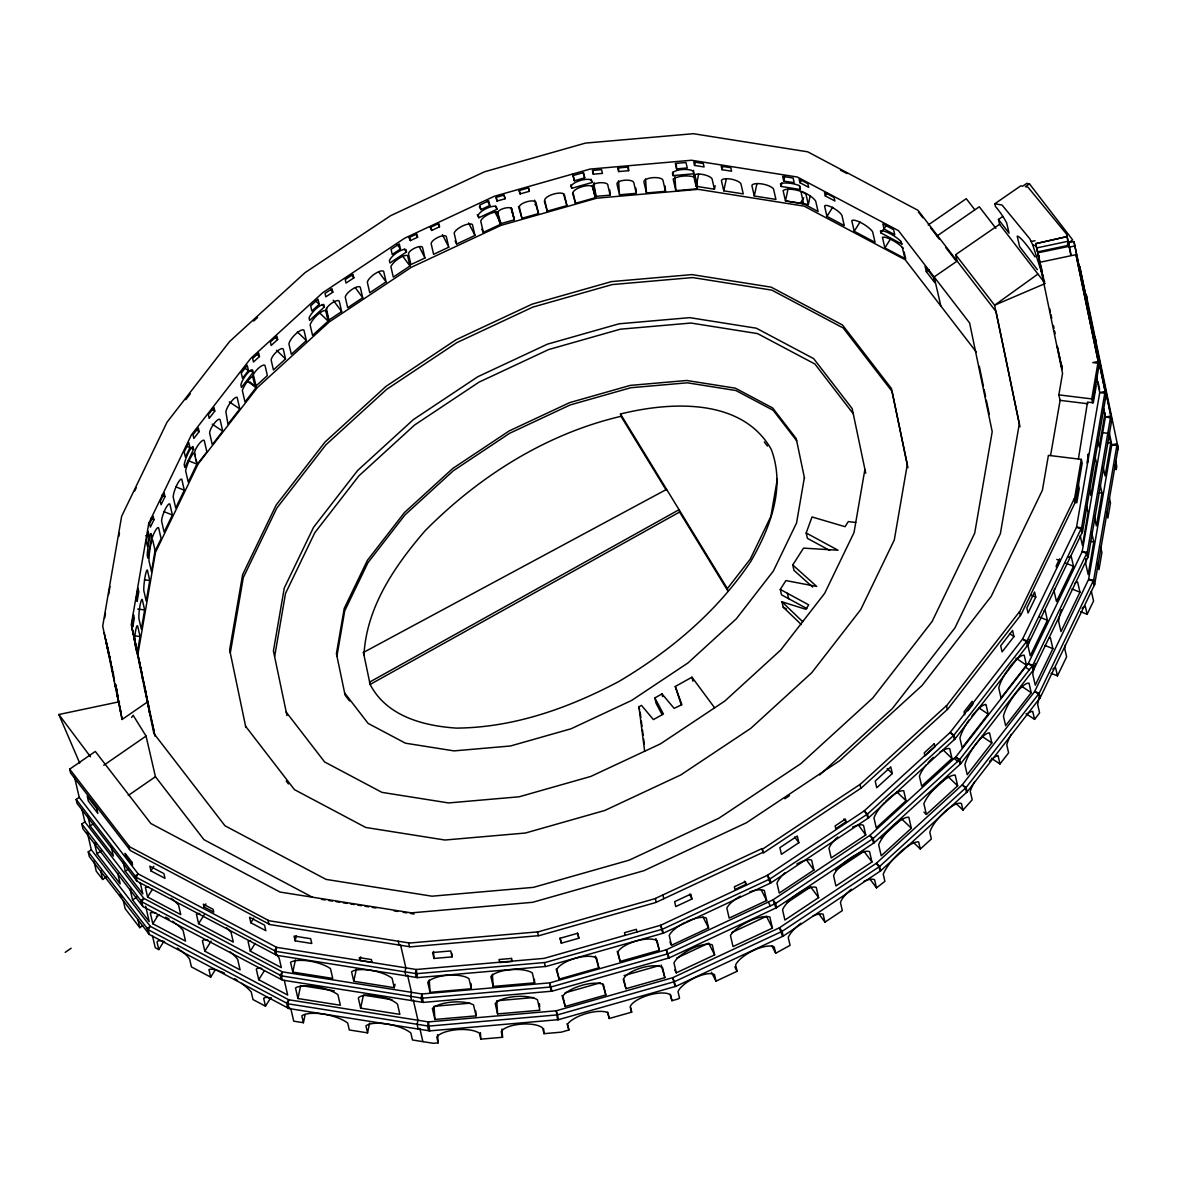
<?xml version="1.0" encoding="UTF-8"?>
<svg xmlns="http://www.w3.org/2000/svg" width="1177" height="1177" viewBox="0 0 1177 1177"><rect width="100%" height="100%" fill="white"/><g stroke="black" fill="none" stroke-linecap="round" stroke-linejoin="round"><path stroke-width="1.5" d="M134.575 640.582L134.664 638.537A9.225 1.236 -83 0 1 136.091 628.518A9.225 1.236 -83 0 1 137.709 626.296L140.078 636.522L137.12 653.603M104.576 618.366L105.459 613.202M108.593 594.591L109.976 586.573M118.862 536.388L119.466 532.946M149.244 536.153L147.463 546.466L146.316 541.494L148.096 531.195L149.244 536.153L145.771 535.726M144.653 609.936L141.343 629.195L138.945 618.837A10.608 1.412 -83 0 1 139.901 606.155A10.608 1.412 -83 0 1 142.27 599.579L144.653 609.936L137.724 609.083M149.773 580.496L146.213 601.094L143.785 590.56A11.932 1.589 -83 0 1 144.933 577.539A11.932 1.589 -83 0 1 147.346 569.962L149.773 580.496L144.565 579.849M137.974 653.868L155.482 552.351L198.074 464.032L257.41 387.527L329.398 321.821L411.303 267.311L500.916 225.395L596.739 198.177L698.196 189.335L804.141 206.137L905.187 259.734L976.322 352.055M230.324 652.838L243.301 577.583L276.86 508.023L325.794 444.921L386.747 389.278L456.735 342.713L532.784 307.123L612.172 284.584L692.65 277.566L771.832 290.13L843.159 327.956L892.092 391.455L907.953 467.74M274.668 656.339L285.511 593.443L314.803 532.695L358.853 475.905L414.628 424.985L479.024 382.142L548.688 349.54L620.338 329.192L690.973 323.042L757.561 333.606L814.911 364.017L853.413 413.98M336.96 655.972L344.743 610.76L367.96 562.65L404.991 514.893L453.336 470.756L509.7 433.254L570.227 404.932L630.813 387.733L687.309 382.805L735.875 390.514L773.201 410.302L796.741 440.845M777.35 478.921L770.891 516.379L750.337 558.972L727.357 588.618L727.886 590.942L679.6 512.039L679.055 509.7L369.593 682.116L370.122 684.455C386.674 716.234 423.205 725.856 456.367 728.107C513.849 727.636 568.682 708.113 618.955 681.439C670.61 650.822 717.293 611.496 750.882 561.311C770.185 527.664 785.853 487.69 771.185 449.246C741.79 397.576 670.302 401.637 620.485 413.995L621.015 416.32L666.211 490.162M804.347 477.73L796.564 522.941L773.348 571.051L736.316 618.808L687.971 662.945L631.608 700.447L571.08 728.769L510.494 745.983L453.998 750.897L405.432 743.187L368.107 723.399L344.567 692.856M864.86 469.623L854.016 532.534L824.709 593.282L780.66 650.072L724.885 700.992L660.503 743.835L590.839 776.423L519.175 796.785L448.555 802.935L381.951 792.371L324.602 761.946L286.114 711.997M1050.59 455.499L1060.109 400.357L1058.844 394.883L1062.551 373.33L1039.482 262.368L1075.999 254.659L1099.068 365.282L1092.624 402.725L1087.533 402.093L1078.412 458.912M1081.31 459.383L1074.689 497.797L1020.135 610.892L947.088 705.082L860.608 784.029L762.402 849.235L763.284 853.06L861.49 787.84L947.971 708.892L1021.018 614.718L1075.572 501.623L1082.193 463.208L1081.31 459.383L1048.413 455.352L1042.395 490.235L991.24 596.298L922.062 685.485L839.628 760.725L746.453 822.738L643.996 870.671L532.622 902.303L411.317 912.866L280.038 892.063L150.862 823.532L95.308 751.441L69.708 769.14L70.576 772.951L130.382 850.559L269.901 924.563L410.479 946.852L539.125 935.641L655.633 902.553L762.931 852.354L762.049 848.543L654.75 898.742L538.242 931.831L409.596 943.027L269.018 920.738L129.499 846.734L69.708 769.14M1092.624 402.725L1091.741 398.9L1098.185 361.457L1075.999 254.659M1093.286 402.902L1096.037 386.895L1095.36 383.937M74.372 776.408L79.212 797.344L76.152 799.463L77.064 803.42L137.018 881.205L276.727 955.312L417.482 977.631L546.26 966.42L663.548 933.111L770.92 882.868L868.449 817.971L954.93 739.024L1027.977 644.849L1082.516 531.754L1106.027 395.413L1073.954 241.594L1068.569 242.727L1071.158 255.174M82.096 809.864L84.862 821.855L81.802 823.974L82.905 828.755L142.858 906.54L282.436 980.088L423.205 1002.407L551.984 991.196L669.272 957.872L776.629 907.644L874.158 842.747L960.638 763.799L1033.7 669.61L1088.239 556.515L1111.75 420.174L1079.706 266.473L1111.75 420.174M1100.098 484.659L1102.04 493.104L1096.39 525.869L1094.051 515.717M1108.734 434.136L1110.794 443.052L1105.129 475.935L1103.07 467.004M1091.491 531.872L1093.816 541.92L1088.181 574.567L1085.871 564.519A18.008 2.398 -83 0 1 1085.797 558.737M91.306 849.765L150.303 926.328L288.762 999.773L428.399 1021.916L556.25 1010.778L672.758 977.675L779.454 927.77L876.35 863.285L962.227 784.897L1034.657 691.517L1088.593 579.422L1111.794 444.832L1117.179 443.7L1093.668 580.04L1039.173 693.312L966.111 787.501L879.631 866.449L782.102 931.345L674.745 981.574L557.457 1014.883L428.663 1026.109L287.909 1003.79L148.199 929.683L88.246 851.883L91.306 849.765L87.201 831.977M88.246 851.883L89.349 856.65L149.302 934.45L289.012 1008.557L429.767 1030.875L558.56 1019.65L675.833 986.341L783.205 936.112L880.646 870.833L967.126 791.9L1040.188 697.711L1094.684 584.439L1118.15 447.907L1086.106 294.221L1087.077 298.428M295.192 940.864L294.073 936.068L310.684 938.702L311.787 943.483L295.192 940.864L296.295 935.641M292.808 972.099L290.542 962.3A23.202 7.798 12 0 1 309.507 961.094A23.202 7.798 12 0 1 330.472 968.627L332.738 978.425L292.808 972.099L295.398 959.946M297.943 998.523L295.501 987.944A24.467 8.224 12 0 1 315.613 986.606A24.467 8.224 12 0 1 337.917 994.668L340.359 1005.246L297.943 998.523L300.709 985.502M288.218 1007.041A21.892 5.87 32.1 0 1 290.896 1008.969L293.706 1021.165L303.416 1022.695L305.137 1014.559M395.031 984.237L394.28 987.709L353.762 981.28L356.351 969.127M359.912 960.373L359.279 957.637L371.417 959.549L372.05 962.3L359.912 960.373L360.648 956.901M360.648 1008.145L358.308 998.037A20.951 7.047 12 0 1 376.684 995.816A20.951 7.047 12 0 1 397.532 1004.261L399.871 1014.368L360.648 1008.145L363.413 995.124L391.941 999.641M303.416 1022.695L301.827 1015.839A25.894 8.71 12 0 1 323.543 1014.118A25.894 8.71 12 0 1 347.715 1023.107L349.304 1029.978L367.548 1032.862L369.622 1023.093M694.577 165.457L693.768 161.985L703.272 163.485L704.081 166.957L694.577 165.457L695.313 161.985M715.189 185.76L714.454 189.217L696.078 186.304L698.667 174.181M722.031 169.694L721.221 166.192L730.785 167.708L731.594 171.209L722.031 169.694L722.766 166.222M723.767 190.821L721.442 180.743A10.019 3.369 12 0 1 730.431 179.022A10.019 3.369 12 0 1 740.936 183.833L743.261 193.911L723.767 190.821L726.356 178.698M754.295 196L751.868 185.48A11.27 3.781 12 0 1 761.931 183.936A11.27 3.781 12 0 1 773.495 188.909L775.923 199.428L754.295 196L756.885 183.877M781.116 186.466L780.483 183.7A14.359 4.826 12 0 1 797.623 184.966L799.58 185.672L800.301 189.512L781.116 186.466L781.852 183.009M783.735 181.067L782.661 176.373L793.121 178.036L794.195 182.715L783.735 181.067L784.853 175.873M788.075 188.776L785.486 200.914L803.597 203.812L800.948 191.498A10.196 2.737 32.1 0 1 809.482 195.456A10.196 2.737 32.1 0 1 815.72 201.267L818.089 211.492L800.875 202.356L803.759 197.751M808.334 204.533L805.951 194.205A12.623 4.237 12 0 0 800.934 191.454L798.697 190.689A12.623 4.237 12 0 0 783.102 190.586L785.486 200.914L808.334 204.533L810.232 195.603M829.711 550.439L807.422 538.36L806.171 532.975L812.027 516.953L845.042 526.693L848.308 521.573L855.738 522.485M326.691 308.153L326.147 310.154L328.501 320.35L341.654 311.596L339.3 301.4A7.945 2.692 -36.5 0 0 333.297 302.18A7.945 2.692 -36.5 0 0 326.397 308.815L328.986 320.026M134.708 490.941L136.267 487.69M153.952 519.719L150.391 527.119L149.611 523.721L153.172 516.335L153.952 519.719L150.553 518.366M165.001 496.62L161.087 504.742L160.263 501.167L164.177 493.045L165.001 496.62L161.602 495.267M189.953 447.554L185.377 457.029L184.215 451.968L188.776 442.493L189.953 447.554L186.54 446.186M193.616 449.276L184.833 467.49L184.201 464.724A11.991 2.634 -68.2 0 1 188.07 453.351A11.991 2.634 -68.2 0 1 192.984 446.51L193.616 449.276L190.218 447.907M172.386 514.996L164.133 532.122L161.602 521.205A10.093 2.222 -68.2 0 1 165.045 509.656A10.093 2.222 -68.2 0 1 169.871 504.065L172.386 514.996L163.868 511.598M184.318 490.235L175.726 508.037L173.181 497.003A10.593 2.325 -68.2 0 1 176.8 485.145A10.593 2.325 -68.2 0 1 181.773 479.201L184.318 490.235L175.8 486.822M196.897 464.106L188.232 482.07L185.613 470.741A12.564 2.751 -68.2 0 1 194.279 452.777L196.897 464.106L188.379 460.707M155.099 551.16L161.131 538.654L158.601 527.693A9.239 2.03 -68.2 0 0 151.936 538.654M1035.745 597.048L1028.036 613.026L1026.874 607.994L1034.583 592.016L1035.745 597.048L1030.949 595.135M1059.962 560.693L1056.593 567.682L1056.181 565.887L1059.55 558.898L1059.962 560.693L1056.755 559.413M1043.999 610.981A22.554 4.943 -68.2 0 1 1045.191 610.51L1047.427 620.25L1030.287 655.795L1028.036 646.07A22.554 4.943 -68.2 0 1 1029.492 639.288M1068.731 557.442A21.51 4.723 -68.2 0 1 1071.217 556.397L1073.498 566.255L1056.475 601.55L1054.195 591.693A21.51 4.723 -68.2 0 1 1054.607 588.647M1074.836 583.38A24.187 5.296 -68.2 0 1 1077.646 582.071L1079.986 592.178L1060.977 631.593L1058.638 621.485A24.187 5.296 -68.2 0 1 1061.33 609.657M1049.178 638.258A23.099 5.061 -68.2 0 1 1050.399 637.802L1052.9 648.645L1035.274 685.191L1032.773 674.347A23.099 5.061 -68.2 0 1 1035.48 663.387M1051.046 673.303L1057.461 675.863L1066.627 656.854L1064.758 648.762A27.262 5.973 -68.2 0 1 1065.465 644.937M1080.751 611.731L1087.151 614.291L1093.565 600.991L1091.329 591.237M150.936 870.892L149.832 866.14L163.897 873.599L165.001 878.351L150.936 870.892L153.819 866.272M171.092 898.272A21.26 5.694 32.1 0 1 178.551 905.084L180.743 914.588L147.596 897.006L152.407 889.297M175.682 923.548A20.965 5.62 32.1 0 1 183.038 930.271L185.539 941.114L152.804 923.754L158.233 915.088M152.524 935.965L155.246 947.706L158.763 949.574L163.515 941.997M203.989 906.952L203.341 904.157L213.111 909.335L213.758 912.146L203.989 906.952L205.916 903.877M226.484 927.756A21.774 5.841 32.1 0 1 231.089 932.478L233.296 942.086L198.604 923.68L204.386 914.441M230.206 951.943A21.377 5.738 32.1 0 1 237.695 959.461L240.093 969.892L204.827 951.193L211.154 941.085M180.993 950.619A19.273 5.164 32.1 0 1 189.732 959.564L191.424 966.906L210.698 977.131L215.229 969.922M250.833 922.753L249.553 917.236L264.545 925.181L265.825 930.713L250.833 922.753L253.717 918.134M275.403 953.738A18.67 5.002 32.1 0 1 279.126 958.034L281.347 967.626L250.304 951.163L255.129 943.468M284.275 980.294L287.688 995.065L258.719 979.705L264.148 971.054M241.579 983.339A27.66 7.415 32.1 0 1 251.216 991.931L252.981 999.553L265.487 1006.188L270.901 997.537M799.948 182.7L799.109 179.051L807.849 183.686L808.687 187.334L799.948 182.7L801.875 179.64M825.312 195.926L824.488 192.351L834.052 197.427L834.89 201.002L825.312 195.926L827.24 192.866M826.945 216.391L824.606 206.21A10.21 2.737 32.1 0 1 832.522 207.623A10.21 2.737 32.1 0 1 841.923 215.406L844.277 225.572L826.945 216.391L832.713 207.167M854.222 231.28L851.795 220.746A12.623 3.384 32.1 0 1 861.446 222.939A12.623 3.384 32.1 0 1 872.643 231.795L875.07 242.33L854.222 231.28L860.004 222.07M880.94 232.928L880.455 230.839A14.212 3.811 32.1 0 1 900.273 240.711L902.141 244.183L880.94 232.928L882.868 229.868M884.045 228.985L882.882 223.954L893.578 229.633L894.741 234.664L884.045 228.985L885.957 225.91M904.098 251.893L905.731 258.955L884.883 247.906L890.665 238.696M812.63 587.073L793.989 570.374L792.754 564.975L803.508 548.129L838.024 550.218L806.171 532.975M806.907 608.583L781.513 594.826L780.263 589.427L785.912 580.585L816.706 586.44L792.754 564.975M131.589 717.47L133.148 715.278L146.051 736.066L155.438 776.702L203.989 839.701L312.67 897.36M185.789 399.68L190.277 393.883M199.148 431.621L193.852 438.433L193.013 434.784L198.31 427.972L199.148 431.621L196.132 429.605M214.788 411.111L209.182 418.35L208.344 414.716L213.964 407.492L214.788 411.111L211.786 409.11M248.465 370.578L242.491 378.273L241.285 373.065L247.258 365.37L248.465 370.578L243.948 367.562M253.129 372.373L241.447 387.439L240.888 384.982A10.284 2.84 -56.3 0 1 246.125 374.86A10.284 2.84 -56.3 0 1 252.569 369.916L253.129 372.373L250.127 370.372M256.321 387.351L244.993 401.945L242.315 390.381A11.461 3.163 -56.3 0 1 253.643 375.772L256.321 387.351L247.288 381.333M222.747 431.179L212.287 444.671L209.668 433.357A8.798 2.428 -56.3 0 1 214.185 423.47A8.798 2.428 -56.3 0 1 220.128 419.865L222.747 431.179L212.213 424.161M239.814 408.919L227.941 424.206L225.896 411.891A9.74 2.678 -56.3 0 1 230.913 401.99A9.74 2.678 -56.3 0 1 237.151 397.385L239.814 408.919L229.28 401.887M1013.986 636.566L1002.083 651.911L1000.671 645.805L1012.573 630.46L1013.986 636.566L1009.454 633.55M967.788 710.864L972.849 704.346L972.158 701.345L964.066 711.776L964.757 714.777M975.424 711.864A24.084 6.635 -56.3 0 1 985.958 704.449L988.194 714.13L962.124 747.733L959.902 738.053A24.084 6.635 -56.3 0 1 969.098 719.883M1008.439 668.786A22.79 6.282 -56.3 0 1 1024.196 655.28L1026.462 665.152L1001.038 697.932L998.773 688.059A22.79 6.282 -56.3 0 1 1007.556 670.051M991.843 742.937L967.214 774.701L964.905 764.682A22.407 6.179 -56.3 0 1 976.071 743.849A22.407 6.179 -56.3 0 1 989.533 732.918L991.843 742.937L981.942 736.346M1031.229 692.679L1005.629 725.679L1003.437 716.19A23.01 6.341 -56.3 0 1 1015.001 694.371A23.01 6.341 -56.3 0 1 1029.036 683.19L1031.229 692.679L1021.327 686.088M991.49 758.326L999.979 763.976L1008.615 752.839L1006.776 744.85A23.805 6.562 -56.3 0 1 1011.146 734.419M1026.079 713.733L1034.568 719.382L1039.6 712.909L1037.702 704.67A23.157 5.076 -68.2 0 1 1039.144 697.652M1070.79 255.203L1066.597 234.135L1027.918 187.128L1025.388 186.672L1029.463 183.847L1072.659 239.902L1068.569 242.727M253.688 321.056L257.572 317.51M277.654 339.55L271.166 345.479L270.372 342.021L276.86 336.092L277.654 339.55L275.08 337.078M259.47 356.528L253.467 362.016L252.658 358.514L258.675 353.026L259.47 356.528L256.91 354.056M319.188 304.299L311.861 310.978L310.684 305.888L318.011 299.193L319.188 304.299L315.318 300.576M324.366 306.976L309.625 320.424L309.051 317.908A11.343 3.56 -46.1 0 1 315.892 308.933A11.343 3.56 -46.1 0 1 323.778 304.46L324.366 306.976L321.792 304.505M255.071 386.821L267.37 375.595L265.105 365.812A8.474 2.663 -46.1 0 0 258.263 368.386A8.474 2.663 -46.1 0 0 252.82 377.023L255.071 386.821L249.936 381.863M285.54 358.926L273.432 369.961L271.21 360.324A8.342 2.619 -46.1 0 1 276.566 351.82A8.342 2.619 -46.1 0 1 283.304 349.275L285.54 358.926L276.536 350.246M306.358 340.565L291.322 354.292L288.939 343.964A10.505 3.296 -46.1 0 1 295.736 333.959A10.505 3.296 -46.1 0 1 303.975 330.237L306.358 340.565L297.354 331.885M328.162 321.13L312.552 335.371L310.11 324.837A11.446 3.59 -46.1 0 1 317.29 315.024A11.446 3.59 -46.1 0 1 325.72 310.596L328.162 321.13L319.158 312.449M819.648 774.922L892.372 708.539L954.959 627.856L1000.362 533.696L1019.282 424L994.594 305.211L955.636 254.673L999.582 224.307L998.464 219.437L1002.775 216.45M892.298 773.554L876.733 787.751L875.202 781.087L890.754 766.874L892.298 773.554L887.149 768.581M939.879 752.177A22.319 7.003 -46.1 0 1 949.707 748.66L951.972 758.474L921.679 786.118L919.414 776.32A22.319 7.003 -46.1 0 1 926.24 764.903M890.886 796.741A22.245 6.974 -46.1 0 1 903.73 790.753L906.025 800.728L876.262 827.902L873.952 817.927A22.245 6.974 -46.1 0 1 884.618 802.464M880.705 838.083L901.685 818.927L911.351 828.24L881.19 855.782L878.66 844.762A23.084 7.239 -46.1 0 1 892.652 826.328A23.084 7.239 -46.1 0 1 908.821 817.235L911.351 828.24M931.051 792.018L946.705 777.717M926.373 814.425L957.666 785.853L955.18 775.054A24.261 7.606 -46.1 0 0 938.437 784.632A24.261 7.606 -46.1 0 0 923.871 803.626L926.373 814.425L923.96 812.101M913.058 842.07L920.311 849.058L931.36 838.966L929.83 832.36A22.746 7.136 -46.1 0 1 944.307 812.159A22.746 7.136 -46.1 0 1 961.432 803.523L962.963 810.114L972.202 799.801L970.231 791.297A27.483 7.577 -56.3 0 1 974.659 781.543M693.871 175.447L695.901 174.314A9.401 3.163 12 0 1 705.744 175.182A9.401 3.163 12 0 1 712.144 179.184L714.454 189.217M1037.923 274.064L994.594 305.211L1045.205 283.51M1020.003 426.81L996.066 311.625L918.001 210.33L807.702 151.818L693.43 133.707L585.425 143.108L484.497 171.783L390.646 215.685L305.034 272.652L229.618 341.492L167.046 422.175L121.628 516.335L102.708 626.032L122.128 719.471L147.331 702.066L154.04 731.152M103.753 765.285L146.051 736.066M928.182 224.998L966.273 198.678L974.762 209.683M936.804 236.121L979.293 206.769L995.86 228.264M128.249 795.49L155.438 776.702M111.065 846.086L113.375 856.076L90.158 825.96L93.042 823.974M998.464 219.437L1009.042 233.164L1006.718 223.086A14.389 2.074 55.4 0 0 995.492 206.564L994.845 203.753L1020.739 185.863L1022.681 186.201L1026.756 183.377L1029.463 183.847M926.314 271.652L925.107 266.399L933.538 277.36L934.759 282.612L926.314 271.652L929.183 269.665M117.759 873.363L120.186 883.898L96.97 853.781L101.296 850.809M93.939 861.181L96.249 871.157L102.664 879.484L106.975 876.497M139.857 882.662A15.404 2.222 55.4 0 1 140.681 884.633L142.829 893.976L125.292 871.201L128.161 869.214M145.654 906.187L149.199 921.562L132.574 899.964L136.885 896.992M65.206 952.355L71.15 948.25M123.247 900.42L125.145 908.644L139.783 927.667L142.667 925.666M156.394 916.589L159.278 914.603M353.821 277.89L346.038 283.068L345.229 279.567L353.012 274.403L353.821 277.89L351.702 275.05M332.797 292.19L325.823 296.825L325.029 293.382L332.002 288.733L332.797 292.19L330.693 289.336M400.445 248.98L392.221 254.467L391.044 249.392L399.268 243.919L400.445 248.98L397.282 244.728M406.492 251.952L389.94 262.971L389.396 260.588A10.652 3.619 -36.5 0 1 397.09 252.555A10.652 3.619 -36.5 0 1 405.947 249.583L406.492 251.952L404.388 249.112M386.1 281.877L369.755 292.749L367.342 282.303A10.049 3.413 -36.5 0 1 374.816 273.858A10.049 3.413 -36.5 0 1 383.687 271.416L386.1 281.877L378.729 271.916M409.993 265.987L393.295 277.11L390.882 266.649A10.814 3.678 -36.5 0 1 398.65 258.602A10.814 3.678 -36.5 0 1 407.58 255.541L409.993 265.987L402.622 256.042M362.707 297.722L347.701 307.712L345.273 297.192A9.181 3.119 -36.5 0 1 352.114 289.351A9.181 3.119 -36.5 0 1 360.28 287.203L362.707 297.722L355.336 287.776M784.853 798.756L789.429 795.696M798.859 842.703L781.41 854.311L779.865 847.646L797.315 836.038L798.859 842.703L794.637 837.009M846.028 821.811L835.788 828.623L835.155 825.886L845.395 819.06L846.028 821.811L843.909 818.957M852.545 827.122A21.995 7.474 -36.5 0 1 863.521 825.327L865.742 834.964L831.197 857.945L828.976 848.323A21.995 7.474 -36.5 0 1 837.744 836.979M796.844 864.021A22.363 7.592 -36.5 0 1 811.615 860.063L813.91 870.009L779.262 893.063L776.967 883.118A22.363 7.592 -36.5 0 1 784.853 872.834M787.251 902.524L810.688 886.928L818.603 897.61L784.897 920.046L782.558 909.85A21.672 7.356 -36.5 0 1 798.212 893.475A21.672 7.356 -36.5 0 1 816.249 887.429L818.603 897.61M835.538 870.289L864.036 851.324L871.951 862.005L835.95 885.957L833.566 875.614A23.187 7.871 -36.5 0 1 850.294 858.165A23.187 7.871 -36.5 0 1 869.568 851.662L871.951 862.005M819.03 914.132L824.959 922.15L842.32 910.601L840.452 902.494A21.627 7.342 -36.5 0 1 851.324 889.253M869.553 878.513L876.482 887.87L884.898 881.367L883.25 874.202A27.071 8.489 -46.1 0 1 899.684 852.56A27.071 8.489 -46.1 0 1 918.648 841.893L920.311 849.058M679.6 512.039L370.122 684.455L363.428 652.455L666.609 489.367M644.658 751.25L638.92 706.788L641.48 705.361L653.397 719.574L663.445 714.027L654.839 697.902L662.004 693.9L674.112 708.348L681.895 704.685L675.274 686.5L691.958 677.187L714.63 707.818M410.435 240.594L417.585 237.254L416.835 233.988L409.684 237.342L410.435 240.594L408.846 237.46M431.694 230.442L439.507 226.793L438.741 223.498L430.929 227.146L431.694 230.442L430.105 227.308M480.907 209.653L489.794 205.489L488.72 200.826L479.833 204.989L480.907 209.653L479.319 206.519M478.833 217.76L496.959 209.285L496.326 206.549A10.784 3.855 -26.9 0 0 486.704 208.344A10.784 3.855 -26.9 0 0 478.2 215.023L478.833 217.76L477.259 214.626M424.956 257.998L410.92 264.56L408.581 254.423A7.812 2.795 -26.9 0 1 414.878 248.038A7.812 2.795 -26.9 0 1 422.617 247.861L424.956 257.998L419.395 247.023M448.775 247.199L433.607 254.306L431.194 243.86A8.401 3.001 -26.9 0 1 438.094 237.298A8.401 3.001 -26.9 0 1 446.363 236.754L448.775 247.199L442.434 234.664M456.676 244.022L474.964 235.459L472.448 224.557A10.387 3.708 -26.9 0 0 462.635 225.94A10.387 3.708 -26.9 0 0 454.16 233.105L456.676 244.022L455.087 240.888M483.35 232.369L501.078 224.071L497.577 212.301A10.137 3.619 -26.9 0 0 487.969 214.626A10.137 3.619 -26.9 0 0 480.731 221.011L483.35 232.369L481.761 229.235M691.958 898.993L675.76 906.57L674.627 901.67L690.825 894.093L691.958 898.993L689.575 894.27M746.027 884.31L734.992 889.474L734.374 886.781L745.409 881.617L746.027 884.31L744.438 881.176M669.904 942.115L671.493 945.263L708.554 927.917L706.274 918.016A22.025 7.871 -26.9 0 0 691.885 919.502M749.837 891.842A21.966 7.842 -26.9 0 1 764.359 890.577L766.654 900.552L729.166 918.104L726.856 908.129A21.966 7.842 -26.9 0 1 740.362 896.138M676.687 958.078L708.657 943.115L714.63 954.9L676.26 972.849L674.774 969.907M731.976 932.478L766.448 916.339L772.421 928.123L733.021 946.558L730.446 935.421A24.128 8.622 -26.9 0 1 749.013 921.253A24.128 8.622 -26.9 0 1 769.846 916.986L772.421 928.123M711.511 972.32L715.984 981.162L737.067 971.29L735.625 965.037A22.407 8.004 -26.9 0 1 753.633 950.398A22.407 8.004 -26.9 0 1 774.231 946.985L775.672 953.238L790.076 945.366L788.237 937.392A22.819 7.753 -36.5 0 1 797.388 926.137M520.087 193.94L529.341 191.321L528.547 187.893L519.307 190.512L520.087 193.94L519.116 190.586M497.062 201.046L505.036 198.781L504.183 195.058L496.208 197.324L497.062 201.046L496.091 197.677M574.405 180.772L584.704 177.845L583.498 172.607L573.199 175.52L574.405 180.772L572.449 174.049M571.757 188.276L592.002 182.523L591.428 180.081A11.255 4.119 -16.3 0 0 580.717 180.361A11.255 4.119 -16.3 0 0 571.198 185.834L571.757 188.276L570.771 184.907M500.107 223.851L514.349 219.805L511.568 208.432A7.415 2.722 -16.3 0 0 505.095 208.079A7.415 2.722 -16.3 0 0 498.121 211.536L497.636 213.155L500.107 223.851L496.665 212.081M521.941 218.304L538.507 213.596L536.006 202.782A8.666 3.163 -16.3 0 0 526.943 201.723A8.666 3.163 -16.3 0 0 519.44 207.49L521.941 218.304L518.498 206.549M547.261 211.169L566.917 205.578L564.342 194.44A10.313 3.766 -16.3 0 0 553.778 194.028A10.313 3.766 -16.3 0 0 544.686 200.016L547.261 211.169L544.318 201.076M575.524 203.327L595.533 197.648L592.987 186.657A10.74 3.928 -16.3 0 0 582.321 186.628A10.74 3.928 -16.3 0 0 572.993 192.337L575.524 203.327L572.581 193.249M621.015 416.32C545.996 433.813 478.745 476.523 424.941 530.93C394.604 566.196 366.665 606.861 363.958 654.78L363.428 652.455M561.37 943.174L578.878 938.201L577.73 933.258L560.223 938.231L561.37 943.174L559.899 938.113M620.132 961.432L659.311 950.31L657.104 940.732A21.421 7.842 -16.3 0 0 636.286 941.011A21.421 7.842 -16.3 0 0 617.925 951.869L620.132 961.432L617.175 951.325M559.119 979.132L598.828 967.847L596.592 958.122A21.554 7.886 -16.3 0 0 575.465 958.284A21.554 7.886 -16.3 0 0 556.868 969.407L559.119 979.132L556.162 969.024M624.045 975.586L659.4 965.537M565.078 992.844L600.373 982.81M625.973 988.709L664.873 977.66L662.577 967.759A20.936 7.665 -16.3 0 0 641.848 967.729A20.936 7.665 -16.3 0 0 623.678 978.808L625.973 988.709L623.192 979.235M565.24 1006.467L605.831 994.948L603.418 984.472A23.04 8.43 -16.3 0 0 581.982 985.311A23.04 8.43 -16.3 0 0 562.827 996.007L565.24 1006.467L562.017 995.418M715.984 981.162L714.468 974.6A21.039 7.518 -26.9 0 0 695.004 977.734A21.039 7.518 -26.9 0 0 678.026 991.652L679.541 998.214L677.702 999.067L671.949 1000.7L670.61 994.889A21.833 7.989 -16.3 0 0 649.174 995.006A21.833 7.989 -16.3 0 0 630.328 1006.32L631.666 1012.146L609.274 1018.502L607.92 1012.706A22.79 8.342 -16.3 0 0 586.602 1013.471A22.79 8.342 -16.3 0 0 567.549 1024.167L568.903 1029.978L561.194 1032.17L543.98 1033.656L542.685 1028.051A21.583 7.827 -3.8 0 0 520.661 1024.181A21.583 7.827 -3.8 0 0 501.255 1031.655L502.55 1037.275L480.834 1039.159L479.495 1033.362A22.657 8.21 -3.8 0 0 456.867 1029.713A22.657 8.21 -3.8 0 0 436.785 1037.069L438.124 1042.881L433.327 1043.293L412.465 1039.982L410.832 1032.979A25.026 8.416 12 0 0 387.13 1024.019A25.026 8.416 12 0 0 365.929 1025.858L367.548 1032.862M1068.23 241.226L1036.775 247.92L1039.865 261.471M1069.04 245.199L1037.584 251.893L1035.628 243.713L1067.112 236.562L1035.686 243.668L1039.056 258.072L1037.805 252.82L1069.084 246.331M1067.348 244.154L1069.569 247.052L1074.954 245.919M79.712 763.108L58.85 714.513L119.363 701.742M1031.052 241.417L1035.069 240.785M628.636 170.694L627.812 167.105L617.822 167.973L618.646 171.562L628.636 170.694L628.4 167.193M593.296 174.196L602.433 173.402L601.565 169.665L592.428 170.459L593.296 174.196L593.061 170.694M676.598 168.885L687.25 167.958L685.985 162.514L675.348 163.441L676.598 168.885L676.26 163.632M693.768 173.813L693.15 171.165A11.196 4.061 -3.8 0 0 682.189 169.517A11.196 4.061 -3.8 0 0 672.405 172.975L673.009 175.623L693.768 173.813L693.533 170.327M610.142 195.132L607.876 185.319A7.739 2.795 -3.8 0 0 602.859 182.729A7.739 2.795 -3.8 0 0 593.885 184.245L592.472 185.848L594.973 196.441L610.142 195.132L609.789 189.88M619.47 194.808L636.257 193.337L633.756 182.509A8.43 3.06 -3.8 0 0 624.663 180.228A8.43 3.06 -3.8 0 0 616.969 183.965L619.47 194.808L618.558 180.817M665.491 191.307L662.945 180.272A9.548 3.457 -3.8 0 0 652.647 177.683A9.548 3.457 -3.8 0 0 643.937 181.92L646.482 192.969L665.491 191.307L665.152 186.054M697.211 188.791L694.518 177.183A12.976 4.708 -3.8 0 0 673.17 179.036L675.848 190.659L697.211 188.791L696.975 185.289M452.071 956.886L450.703 950.957L432.592 952.531L433.975 958.461L452.071 956.886L451.836 953.385M534.608 982.839L532.328 972.908A22.437 8.136 -3.8 0 0 510.435 969.686A22.437 8.136 -3.8 0 0 490.883 976.513L493.178 986.444L534.608 982.839L534.387 979.338M471.33 988.754L469.005 978.69A22.098 8.004 -3.8 0 0 447.186 975.321A22.098 8.004 -3.8 0 0 427.751 982.28L430.076 992.343L471.33 988.754L470.991 983.486M469.829 1003.187L434.063 1006.306L434.931 1019.459L476.067 1015.869L475.743 1010.94M533.725 997.537L496.738 1000.759L497.591 1013.912L539.875 1010.234L537.477 999.832A22.922 8.313 -3.8 0 0 515.143 996.551A22.922 8.313 -3.8 0 0 495.193 1003.51L497.591 1013.912M1058.844 394.883L1091.741 398.9M1060.109 400.357L1087.916 403.77M1102.702 432.68L1107.792 433.298M1107.322 442.626L1110.794 443.052M1098.568 492.677L1102.04 493.104M1090.343 541.494L1093.816 541.92M134.869 635.889L140.078 636.522M321.542 899.375L325.176 899.949M328.81 900.523L332.429 901.096M336.063 901.67L339.682 902.244M343.316 902.818L346.95 903.392M350.569 903.965L354.203 904.539M357.823 905.128L361.457 905.702M365.076 906.275L368.71 906.849M372.344 907.423L375.963 907.997M394.104 910.88L397.738 911.454M403.181 912.307L406.801 912.881M410.435 913.455L414.054 914.043M302.489 985.782L334.297 990.828M994.845 203.753L1002.024 205.019L1029.787 238.754L1032.759 244.963L1044.661 281.833M1032.759 244.963L1036.172 245.949M801.346 624.59L783.22 607.214L781.969 601.815L805.848 609.303L808.717 604.846L780.263 589.427M1065.494 563.062L1073.498 566.255M1071.982 588.971L1079.986 592.178M1039.423 617.042L1047.427 620.25M1044.896 645.437L1052.9 648.645M840.51 170.165L846.896 173.549M783.22 607.214L786.383 608.936M1015.913 658.12L1026.462 665.152M1025.432 667.182L1029.316 669.787M979.146 708.098L988.194 714.13M781.969 601.815L802.685 621.677M954.297 758.326L957.578 761.49M942.954 749.764L951.972 758.474M948 776.54L957.666 785.853M955.709 803.126L962.963 810.114M897.006 792.018L906.025 800.728M903.289 248.362L901.979 246.993A13.594 3.649 32.1 0 0 882.441 237.298L884.883 247.906M1037.378 269.651L1019.606 246.596L1017.208 236.224A21.995 3.163 55.4 0 1 1035.054 256.924M999.582 224.307L1044.176 282.156M918.398 212.037L922.797 217.73M930.492 227.72L939.275 239.122M945.867 247.685L955.459 260.117M764.285 441.934L767.463 446.068M349.584 701.006L345.111 695.18L336.416 653.632L344.214 608.435L367.415 560.311L404.461 512.554L452.807 468.431L509.17 430.929L569.697 402.608L630.269 385.394L686.765 380.48L735.331 388.175L772.656 407.978L796.196 438.521L804.524 478.289M245.493 726.135L294.441 789.635L365.753 827.475L444.935 840.025L525.428 833.022L604.801 810.467L680.85 774.893L750.838 728.313L811.792 672.67L860.74 609.583L894.285 540.008L907.261 464.768L891.401 388.484L842.467 324.97L771.141 287.144L691.958 274.594L611.481 281.597L532.107 304.152L456.058 339.726L386.071 386.306L325.102 441.949L276.168 505.036L242.624 574.597L229.647 649.851L245.816 727.342M286.232 781.072L288.453 783.956M79.212 797.344L138.195 873.908L276.669 947.353L416.29 969.495L544.157 958.358L660.665 925.254L767.36 875.335L864.256 810.865L950.119 732.477L1022.548 639.096L1076.528 527.178L1099.73 392.588L1096.39 376.508M76.152 799.463L136.105 877.262L275.815 951.354L416.57 973.688L545.348 962.462L662.636 929.153L770.008 878.925L867.523 814.013L954.017 735.081L1027.065 640.891L1081.604 527.796L1105.115 391.455L1073.954 241.594M84.862 821.855L143.859 898.404L282.318 971.849L421.954 993.991L549.806 982.854L666.314 949.765L773.009 899.846L869.906 835.361L955.783 756.988L1028.212 663.593L1082.193 551.675L1105.394 417.099L1103.54 408.198M81.802 823.974L141.755 901.759L281.465 975.865L422.219 998.184L551.013 986.973L668.286 953.664L775.658 903.421L873.187 838.524L959.667 759.577L1032.729 665.402L1087.268 552.307L1110.779 415.967L1105.394 417.099L1110.47 417.717L1111.441 421.94M58.85 714.513L90.497 756.767M858.357 824.989L865.742 834.964M806.525 860.034L813.91 870.009M333.238 300.223L341.654 311.596M620.485 413.995L727.357 588.618M662.107 714.586L656.075 703.302L654.839 697.902M495.37 206.152L496.959 209.285M494.737 211.536L501.078 224.071M487.425 200.796L489.794 205.489M468.608 222.924L474.964 235.459M437.918 223.659L439.507 226.793M768.316 902.038L770.302 905.937M761.078 889.562L766.654 900.552M415.996 234.12L417.585 237.254M771.935 945.867L775.672 953.238M734.831 966.876L737.067 971.29M702.978 916.927L708.554 927.917M115.655 684.617L115.89 686.014M681.336 705.126L675.274 686.5M591.016 179.169L592.002 182.523M592.09 185.878L595.533 197.648M583.233 172.813L584.704 177.845M563.474 193.822L566.917 205.578M534.579 200.164L538.507 213.596M528.355 187.967L529.341 191.321M510.921 208.035L514.349 219.805L511.568 208.432M504.05 195.411L505.036 198.781M655.869 938.51L659.311 950.31M670.11 994.388L671.949 1000.7M661.18 965.037L664.873 977.66M630.283 1007.409L631.666 1012.146M595.385 956.062L598.828 967.847M602.595 983.898L605.831 994.948M607.42 1012.191L609.274 1018.502M577.392 933.14L578.878 938.201M567.049 1023.666L568.903 1029.978M1040.689 264.854L1042.336 271.637M94.469 843.144L96.97 853.781M1084.811 292.529L1085.459 295.339M1082.825 284.275L1083.826 288.615M1088.578 309.168L1089.549 313.376M1094.978 336.902L1095.949 341.109M1099.068 365.282L1098.185 361.457L1092.815 362.59L1097.891 363.222L1098.774 367.033M1106.027 395.413L1105.115 391.455L1099.73 392.588L1104.82 393.206L1105.733 397.164M1117.179 443.7L1118.15 447.907M1117.841 449.658L1116.87 445.465L1111.794 444.832L1109.205 432.386M1068.907 244.169L1069.569 247.052M1103.614 409.419L1104.791 414.495L1099.215 446.848L1097.655 440.08M1115.119 464.93L1116.208 469.682L1116.782 466.401L1115.678 461.163M1109.381 498.165L1110.485 502.917L1107.866 518.042L1106.483 512.054M1095.316 458.03L1096.464 463.002L1090.858 495.532L1089.328 488.911M1039.482 262.368L1042.233 274.285L1037.982 253.614M1058.711 352.659L1057.24 346.273L1062.169 369.46L1059.065 354.336M1100.524 546.628L1101.907 552.616L1098.965 569.683L1097.435 563.047M1086.592 506.242L1088.107 512.804L1082.472 545.495L1080.206 535.682M1082.516 531.754L1081.604 527.796L1076.528 527.178L1081.045 528.973L1081.957 532.931M1088.239 556.515L1087.268 552.307L1082.193 551.675L1086.695 553.484L1087.666 557.692M1094.684 584.439L1093.668 580.04L1088.593 579.422L1093.109 581.217L1094.124 585.616M1074.115 498.974L1074.998 502.8M1087.151 614.291L1085.282 606.184A27.262 5.973 -68.2 0 0 1082.104 608.377M1057.461 675.863L1055.563 667.639A23.157 5.076 -68.2 0 0 1052.856 669.213M955.636 254.673L957.122 261.088L934.141 276.948L940.864 306.035M1027.977 644.849L1027.065 640.891L1022.548 639.096L1026.447 641.686L1027.359 645.643M1033.7 669.61L1032.729 665.402L1028.212 663.593L1032.111 666.197L1033.082 670.404M1040.188 697.711L1039.173 693.312L1034.657 691.517L1038.555 694.106L1039.571 698.505M1019.517 611.687L1020.4 615.512M1034.568 719.382L1032.729 711.394A23.805 6.562 -56.3 0 0 1026.638 714.424M900.949 241.373L901.508 243.845M902.332 247.361L904.907 258.513M999.979 763.976L998.022 755.487A27.483 7.577 -56.3 0 0 989.519 761.401M954.93 739.024L954.017 735.081L950.119 732.477L953.399 735.64L954.312 739.597M960.638 763.799L959.667 759.577L955.783 756.988L959.049 760.151L960.035 764.359M967.126 791.9L966.111 787.501L962.227 784.897L965.493 788.06L966.508 792.459M946.47 705.641L947.353 709.451M799.389 185.598L800.301 189.512M868.449 817.971L867.523 814.013L864.256 810.865L866.905 814.44L867.817 818.398M874.158 842.747L873.187 838.524L869.906 835.361L872.554 838.951L873.525 843.159M880.646 870.833L879.631 866.449L876.35 863.285L878.998 866.861L880.013 871.26M859.975 784.441L860.858 788.266M876.482 887.87L874.614 879.763A21.627 7.342 -36.5 0 0 863.8 881.396M694.813 174.711L697.549 186.54M693.768 176.27L696.078 186.304M787.413 593.311L788.664 598.696M824.959 922.15L823.12 914.176A22.819 7.753 -36.5 0 0 813.072 915.956M770.92 882.868L770.008 878.925L767.36 875.335L770.244 883.191M776.629 907.644L775.658 903.421L773.009 899.846L775.952 907.953M783.205 936.112L782.102 931.345L779.454 927.77L782.528 936.421M593.576 184.48L596.312 196.338M691.958 677.187L692.885 681.233M662.004 693.9L662.622 696.607M714.63 954.9L712.335 944.94A22.613 8.077 -26.9 0 0 691.929 948.603A22.613 8.077 -26.9 0 0 673.965 962.889L676.26 972.849M638.92 706.788L639.552 709.481M662.901 894.917L663.784 898.742M671.493 945.263L669.213 935.347A22.025 7.871 -26.9 0 1 685.264 922.312M663.548 933.111L660.665 925.254L662.783 933.332M669.272 957.872L666.314 949.765L668.492 958.093M675.833 986.341L672.758 977.675L675.068 986.561M655.354 898.448L656.236 902.273M636.963 932.037L636.345 929.315L624.487 932.684L625.119 935.406M551.984 991.196L549.806 982.854L551.057 991.269M558.56 1019.65L556.25 1010.778L557.633 1019.738M537.462 931.904L538.345 935.715M544.421 962.551L545.334 966.494M476.067 1015.869L473.522 1004.878A23.084 8.371 -3.8 0 0 451.894 1002.098A23.084 8.371 -3.8 0 0 432.386 1008.468L434.931 1019.459M417.482 977.631L416.29 969.495L415.437 973.497L416.349 977.454M423.205 1002.407L421.954 993.991L421.101 998.008L422.072 1002.23M429.767 1030.875L428.399 1021.916L427.545 1025.932L428.634 1030.699M408.64 942.88L409.522 946.705M400.621 945.146L405.859 967.832L405.006 971.849L405.918 975.807M407.551 975.218L411.509 992.343L410.655 996.36L411.626 1000.568M413.274 999.935L417.953 1020.253L417.099 1024.27L418.203 1029.036M419.821 1028.345L422.896 1041.645M398.209 941.232L399.091 945.043M394.28 987.709L392.103 978.234A22.951 7.709 12 0 0 370.755 970.334A22.951 7.709 12 0 0 351.57 971.805L353.762 981.28M195.367 456.19L194.617 452.939A8.151 2.251 -56.3 0 1 198.839 444.141A8.151 2.251 -56.3 0 1 204.254 440.522L206.887 451.894L197.25 464.327L196.118 459.442M276.727 955.312L275.815 951.354L276.669 947.353L274.565 950.707L275.477 954.65M282.436 980.088L281.465 975.865L282.318 971.849L280.214 975.203L281.2 979.426M289.012 1008.557L287.909 1003.79L288.762 999.773L286.658 1003.128L287.762 1007.895M267.959 920.179L268.842 924.004M265.487 1006.188L263.663 998.317A21.892 5.87 32.1 0 1 271.475 998.405M258.719 979.705L256.306 969.215A21.583 5.782 32.1 0 1 261.794 968.48M250.304 951.163L248.097 941.571A18.67 5.002 32.1 0 1 250.613 940.6M131.765 627.032L133.472 634.638M133.016 632.343L134.001 636.625M134.31 637.978L134.634 639.346M133.84 637.066L134.943 641.818M140.107 664.328L134.958 641.068M141.931 673.082L139.254 661.548L145.845 691.914M134.766 643.378L136.738 651.896M142.358 678.114L143.108 681.351M144.506 688.457L145.257 691.708M198.604 923.68L196.382 914.073A21.774 5.841 32.1 0 1 199.796 913.602M204.827 951.193L202.429 940.761A21.377 5.738 32.1 0 1 208.035 940.188M149.214 711.085L149.597 712.747L149.479 711.997M210.698 977.131L208.947 969.51A27.66 7.415 32.1 0 1 219.172 970.951M104.164 632.858L109.27 656.251L106.268 642.318M108.917 652.926L105.974 640.156L106.401 642.304M106.239 642.877L107.342 647.63M110.241 660.385L112.506 670.154L111.786 666.712M114.316 678.908L111.653 667.359L113.448 676.289M114.757 683.925L115.508 687.162M116.906 694.283L117.656 697.52M119.922 708.804L120.701 712.159M121.614 716.896L121.996 718.558M147.596 897.006L145.404 887.502A21.26 5.694 32.1 0 1 148.846 887.252M152.804 923.754L150.303 912.911A20.965 5.62 32.1 0 1 156.173 913.205M158.763 949.574L157.071 942.233A19.273 5.164 32.1 0 1 164.618 941.688M128.69 845.689L129.573 849.5M137.018 881.205L136.105 877.262L138.195 873.908L135.149 876.012L136.061 879.969M142.858 906.54L141.755 901.759L143.859 898.404L140.799 900.523L141.902 905.304M149.302 934.45L148.199 929.683L150.303 926.328L147.243 928.432L148.346 933.199M139.783 927.667L138.033 920.076A21.054 3.031 55.4 0 1 138.224 919.605M132.574 899.964L130.132 889.429A22.378 3.222 55.4 0 1 131.236 889.547M123.129 861.858L125.292 871.201M87.863 815.97L90.158 825.96M102.664 879.484L100.766 871.26A20.774 2.987 55.4 0 1 101.502 871.245M134.001 636.477L155.129 736.39M121.054 712.571L118.509 700.624M113.581 674.701L113.036 672.17M115.037 683.719L118.244 697.74L115.39 684.043M109.873 658.752L109.226 655.751M119.068 701.198L119.48 703.11M1104.673 412.568L1105.277 415.437M111.992 667.315L112.359 669.036M108.858 654.044L108.093 650.454M114.007 678.923L114.552 681.468M1097.597 381.407L1098.156 384.099M1054.621 331.031L1055.21 333.797M1053.459 325.514L1054.048 328.28M1037.834 252.952L1038.908 257.998M133.869 636.492L136.87 650.425L132.501 629.695M111.256 663.813L110.564 660.474M107.342 646.894L107.71 648.645M1098.097 382.275L1099.583 389.455M1042.837 274.432L1043.352 276.933M1049.737 308.742L1050.399 311.949M1051.032 314.671L1051.738 318.364M979.293 366.312L983.369 385.909M984.104 389.469L985.59 396.605M986.326 400.165L989.298 414.422M865.728 473.228L852.163 408.581L813.675 358.632L756.325 328.206L689.722 317.643L619.102 323.793L547.437 344.155L477.774 376.743L413.392 419.586L357.617 470.506L313.568 527.296L284.26 588.044L273.417 650.94L286.982 715.587M116.582 688.339L117.273 691.693M109.284 654.647L109.991 658.09M134.281 637.846L134.605 639.391M106.68 643.672L107.004 645.217M105.547 638.817L105.871 640.45M1066.597 234.135L1068.863 245.375M109.741 656.472L109.976 657.619M118.097 698.623L117.45 695.372L122.128 719.471M105.268 637.448L104.9 635.521M1061.772 365.091L1062.095 366.753M640.17 712.188L640.862 717.514M641.318 721.074L642.009 726.415M642.465 729.961L643.142 735.301M643.613 738.862L644.29 744.188M674.936 176.668L675.848 190.659M672.788 172.122L673.009 175.623M645.57 178.963L646.482 192.969M635.904 188.099L636.139 191.586M618.425 168.061L618.646 171.562M594.061 182.45L594.973 196.441M543.656 1028.727L543.98 1033.656M539.449 1003.657L539.654 1006.938M502.02 1029.051L502.55 1037.275M492.369 974.173L493.178 986.444M480.407 1032.582L480.834 1039.159M433.504 951.457L433.975 958.461M437.594 1034.657L438.124 1042.881M429.267 980.073L430.076 992.343M885.634 801.434A22.245 6.974 -46.1 0 1 889.827 797.609M928.138 762.652A22.319 7.003 -46.1 0 1 933.376 757.326M971.775 716.219A24.084 6.635 -56.3 0 1 974.512 712.879M686.588 921.679A22.025 7.871 -26.9 0 1 690.561 919.987M95.278 843.232A21.745 3.119 55.4 0 1 96.543 844.041M165.648 917.163A20.965 5.62 32.1 0 1 169.105 919.119M172.489 921.267A20.965 5.62 32.1 0 1 174.652 922.783M220.467 971.422A27.66 7.415 32.1 0 1 224.527 973.144M234.65 978.631A27.66 7.415 32.1 0 1 237.489 980.456M798.506 925.181A22.819 7.753 -36.5 0 1 800.846 923.298M120.128 894.579A20.774 2.987 55.4 0 1 121.878 897.698M177.271 948.029A19.273 5.164 32.1 0 1 179.801 949.736M534.947 204.504A8.121 2.972 -16.3 0 1 535.888 204.989M148.773 523.265L131.265 624.781L153.863 733.477L224.998 825.798L326.044 879.396L431.988 896.197L533.446 887.355L629.268 860.137L718.882 818.221L800.787 763.711L872.775 698.005L932.11 621.5L974.703 533.181L992.211 431.665L969.613 322.969L898.463 230.648L797.418 177.05L691.487 160.249L590.03 169.091L494.208 196.309L404.594 238.24L322.689 292.735L250.701 358.455L191.365 434.96L148.773 523.265M133.516 614.865L132.03 623.501L132.795 626.811L134.281 618.19L133.516 614.865M138.003 588.368L136.341 597.99L137.135 601.447L138.798 591.81L138.003 588.368M151.671 536.388L147.905 558.163L147.243 555.294A15.536 2.074 -83 0 1 151.009 533.519L151.671 536.388M155.084 550.527L151.465 571.595L148.979 560.84A12.403 1.648 -83 0 1 150.185 547.658A12.403 1.648 -83 0 1 152.613 539.787L155.084 550.527M1078.073 483.497L1075.616 497.768L1076.778 502.844L1079.25 488.558L1078.073 483.497M1088.151 454.322L1087.357 463.017L1088.151 454.322M934.244 743.746L924.239 752.868L924.931 755.914L934.935 746.792L934.244 743.746M511.539 958.431L499.033 959.52L499.739 962.565L512.245 961.477L511.539 958.431M96.764 808.599L87.245 796.24L88.363 801.081L97.882 813.439L96.764 808.599M131.883 862.152L125.071 853.31L125.748 856.209L132.56 865.036L131.883 862.152M145.095 689.634L148.655 706.744L145.095 689.634"/></g></svg>
